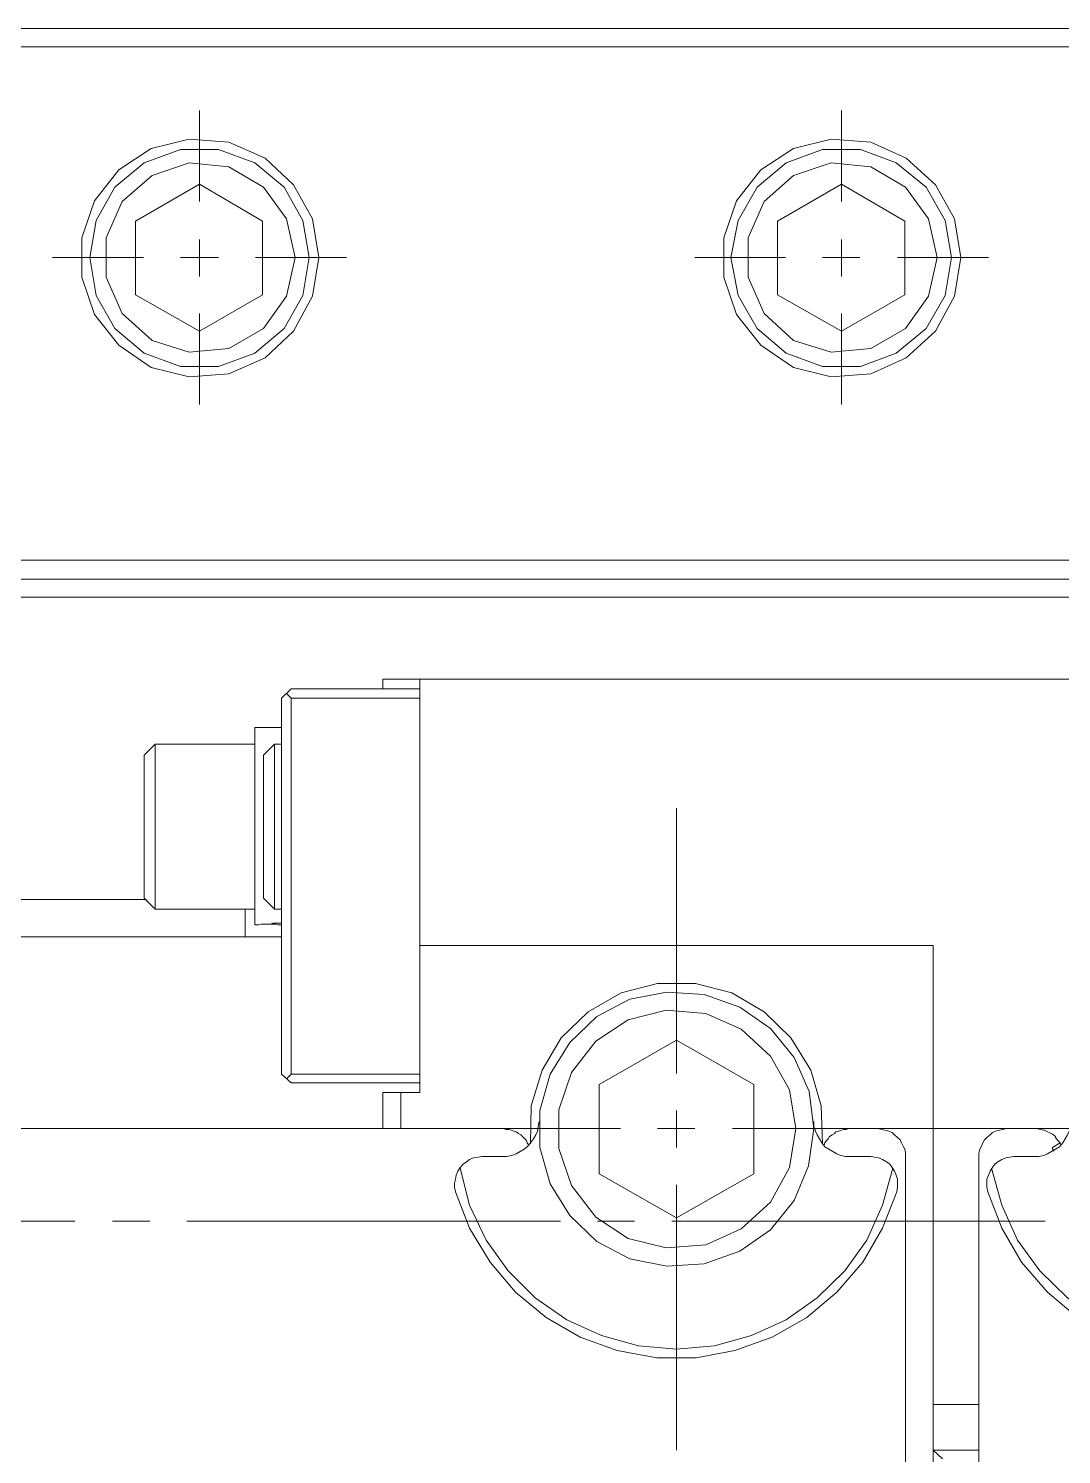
# Model space of a CAD drawing. Header units: millimetres. Extents: x 288 to 8834, y 20 to 9668.
# Drawn here: x 3388.2 to 3500.8, y 9101.3 to 9256.8 of the extents above; entities that cross this region are included whole.
import ezdxf

# ---------------------------------------------------------------- set-up
doc = ezdxf.new("R2010")
doc.units = ezdxf.units.MM
doc.layers.add('Layer1', color=7, linetype='Continuous')

# ---------------------------------------------------------------- blocks, each defined once
blk = doc.blocks.new('BLKF080')
at = {"layer": 'Layer1', "color": 7, "linetype": 'Continuous', "lineweight": 13}
blk.add_line((3579.81, 9254.81), (3251.8, 9254.81), dxfattribs=at)
blk = doc.blocks.new('BLKF261')
at = {"layer": 'Layer1', "color": 7, "linetype": 'Continuous', "lineweight": 13}
for p, q in [((3453.56, 9148.72), (3450.03, 9146.39)), ((3457.7, 9149.75), (3453.56, 9148.72)), ((3462, 9149.41), (3457.7, 9149.75)), ((3465.88, 9147.69), (3462, 9149.41)), ((3469.07, 9144.76), (3465.88, 9147.69)), ((3450.03, 9146.39), (3447.36, 9142.95)), ((3471.13, 9141.06), (3469.07, 9144.76)), ((3447.36, 9142.95), (3445.99, 9138.9)), ((3471.82, 9136.84), (3471.13, 9141.06)), ((3445.99, 9138.9), (3445.99, 9134.68)), ((3445.99, 9134.68), (3447.36, 9130.64)), ((3469.07, 9128.83), (3471.13, 9132.62)), ((3447.36, 9130.64), (3450.03, 9127.19)), ((3465.88, 9125.9), (3469.07, 9128.83)), ((3450.03, 9127.19), (3453.56, 9124.87)), ((3462, 9124.18), (3465.88, 9125.9)), ((3453.56, 9124.87), (3457.7, 9123.83)), ((3457.7, 9123.83), (3462, 9124.18))]:
    blk.add_line(p, q, dxfattribs=at)
blk = doc.blocks.new('BLKF262')
at = {"layer": 'Layer1', "color": 7, "linetype": 'Continuous', "lineweight": 13}
for p, q in [((3457.78, 9151.73), (3453.74, 9150.96)), ((3461.83, 9151.48), (3457.78, 9151.73)), ((3453.74, 9150.96), (3450.12, 9149.06)), ((3465.71, 9150.1), (3461.83, 9151.48)), ((3469.07, 9147.77), (3465.71, 9150.1)), ((3450.12, 9149.06), (3447.19, 9146.22)), ((3471.65, 9144.59), (3469.07, 9147.77)), ((3447.19, 9146.22), (3445.04, 9142.78)), ((3473.28, 9140.88), (3471.65, 9144.59)), ((3445.04, 9142.78), (3443.92, 9138.82)), ((3473.8, 9136.84), (3473.28, 9140.88)), ((3443.92, 9138.82), (3443.92, 9134.77)), ((3443.92, 9134.77), (3445.04, 9130.81)), ((3471.65, 9129), (3473.2, 9132.79)), ((3445.04, 9130.81), (3447.19, 9127.36)), ((3469.07, 9125.81), (3471.65, 9129)), ((3447.19, 9127.36), (3450.12, 9124.52)), ((3465.71, 9123.49), (3469.07, 9125.81)), ((3450.12, 9124.52), (3453.74, 9122.63)), ((3453.74, 9122.63), (3457.78, 9121.85)), ((3457.78, 9121.85), (3461.83, 9122.11)), ((3461.83, 9122.11), (3465.71, 9123.49))]:
    blk.add_line(p, q, dxfattribs=at)
blk = doc.blocks.new('BLKF389')
at = {"layer": 'Layer1', "color": 7, "linetype": 'Continuous', "lineweight": 13}
for p, q in [((3405.69, 9242.15), (3401.64, 9240.78)), ((3409.99, 9241.72), (3405.69, 9242.15)), ((3413.78, 9239.48), (3409.99, 9241.72)), ((3401.64, 9240.78), (3398.37, 9237.93)), ((3416.28, 9236.04), (3413.78, 9239.48)), ((3398.37, 9237.93), (3396.64, 9233.97)), ((3417.22, 9231.82), (3416.28, 9236.04)), ((3396.64, 9233.97), (3396.64, 9229.67)), ((3396.64, 9229.67), (3398.37, 9225.71)), ((3413.78, 9224.07), (3416.28, 9227.6)), ((3398.37, 9225.71), (3401.64, 9222.78)), ((3409.99, 9221.92), (3413.78, 9224.07)), ((3401.64, 9222.78), (3405.69, 9221.49)), ((3405.69, 9221.49), (3409.99, 9221.92))]:
    blk.add_line(p, q, dxfattribs=at)
blk = doc.blocks.new('BLKF390')
at = {"layer": 'Layer1', "color": 7, "linetype": 'Continuous', "lineweight": 13}
for p, q in [((3404.74, 9243.62), (3400.78, 9242.15)), ((3408.87, 9243.62), (3404.74, 9243.62)), ((3412.83, 9242.15), (3408.87, 9243.62)), ((3400.78, 9242.15), (3397.59, 9239.48)), ((3416.02, 9239.48), (3412.83, 9242.15)), ((3397.59, 9239.48), (3395.52, 9235.87)), ((3418.09, 9235.87), (3416.02, 9239.48)), ((3395.52, 9235.87), (3394.84, 9231.82)), ((3418.77, 9231.82), (3418.09, 9235.87)), ((3394.84, 9231.82), (3395.52, 9227.69)), ((3395.52, 9227.69), (3397.59, 9224.07)), ((3416.02, 9224.07), (3418.09, 9227.69)), ((3397.59, 9224.07), (3400.78, 9221.4)), ((3412.83, 9221.4), (3416.02, 9224.07)), ((3400.78, 9221.4), (3404.74, 9219.94)), ((3404.74, 9219.94), (3408.87, 9219.94)), ((3408.87, 9219.94), (3412.83, 9221.4))]:
    blk.add_line(p, q, dxfattribs=at)
blk = doc.blocks.new('BLKF393')
at = {"layer": 'Layer1', "color": 7, "linetype": 'Continuous', "lineweight": 13}
for p, q in [((3475.7, 9242.15), (3471.56, 9240.78)), ((3480, 9241.72), (3475.7, 9242.15)), ((3483.79, 9239.48), (3480, 9241.72)), ((3471.56, 9240.78), (3468.38, 9237.93)), ((3486.29, 9236.04), (3483.79, 9239.48)), ((3468.38, 9237.93), (3466.65, 9233.97)), ((3487.24, 9231.82), (3486.29, 9236.04)), ((3466.65, 9233.97), (3466.65, 9229.67)), ((3466.65, 9229.67), (3468.38, 9225.71)), ((3483.79, 9224.07), (3486.29, 9227.6)), ((3468.38, 9225.71), (3471.56, 9222.78)), ((3480, 9221.92), (3483.79, 9224.07)), ((3471.56, 9222.78), (3475.7, 9221.49)), ((3475.7, 9221.49), (3480, 9221.92))]:
    blk.add_line(p, q, dxfattribs=at)
blk = doc.blocks.new('BLKF394')
at = {"layer": 'Layer1', "color": 7, "linetype": 'Continuous', "lineweight": 13}
for p, q in [((3474.75, 9243.62), (3470.79, 9242.15)), ((3478.88, 9243.62), (3474.75, 9243.62)), ((3482.76, 9242.15), (3478.88, 9243.62)), ((3470.79, 9242.15), (3467.6, 9239.48)), ((3486.03, 9239.48), (3482.76, 9242.15)), ((3467.6, 9239.48), (3465.53, 9235.87)), ((3488.1, 9235.87), (3486.03, 9239.48)), ((3465.53, 9235.87), (3464.76, 9231.82)), ((3488.79, 9231.82), (3488.1, 9235.87)), ((3464.76, 9231.82), (3465.53, 9227.69)), ((3465.53, 9227.69), (3467.6, 9224.07)), ((3486.03, 9224.07), (3488.1, 9227.69)), ((3467.6, 9224.07), (3470.79, 9221.4)), ((3482.76, 9221.4), (3486.03, 9224.07)), ((3470.79, 9221.4), (3474.75, 9219.94)), ((3474.75, 9219.94), (3478.88, 9219.94)), ((3478.88, 9219.94), (3482.76, 9221.4))]:
    blk.add_line(p, q, dxfattribs=at)
blk = doc.blocks.new('BLKF566')
at = {"layer": 'Layer1', "color": 7, "linetype": 'Continuous', "lineweight": 13}
for p, q in [((3492.75, 9129.95), (3494.3, 9125.99)), ((3494.3, 9125.99), (3496.45, 9122.28)), ((3537.1, 9122.28), (3539.33, 9125.99)), ((3496.45, 9122.28), (3499.29, 9119.01)), ((3534.34, 9119.01), (3537.1, 9122.28)), ((3499.29, 9119.01), (3502.56, 9116.26)), ((3530.98, 9116.26), (3534.34, 9119.01)), ((3502.56, 9116.26), (3506.35, 9114.1)), ((3527.28, 9114.1), (3530.98, 9116.26)), ((3506.35, 9114.1), (3510.4, 9112.64)), ((3510.4, 9112.64), (3514.62, 9111.86)), ((3518.93, 9111.86), (3523.23, 9112.64)), ((3523.23, 9112.64), (3527.28, 9114.1)), ((3514.62, 9111.86), (3518.93, 9111.86))]:
    blk.add_line(p, q, dxfattribs=at)
blk = doc.blocks.new('BLKF567')
at = {"layer": 'Layer1', "color": 7, "linetype": 'Continuous', "lineweight": 13}
for p, q in [((3493.18, 9132.53), (3494.3, 9128.48)), ((3494.3, 9128.48), (3496.02, 9124.69)), ((3537.53, 9124.69), (3539.33, 9128.48)), ((3496.02, 9124.69), (3498.43, 9121.34)), ((3535.12, 9121.34), (3537.53, 9124.69)), ((3498.43, 9121.34), (3501.44, 9118.41)), ((3532.19, 9118.41), (3535.12, 9121.34)), ((3501.44, 9118.41), (3504.8, 9116)), ((3528.74, 9116), (3532.19, 9118.41)), ((3504.8, 9116), (3508.59, 9114.27)), ((3524.95, 9114.27), (3528.74, 9116)), ((3508.59, 9114.27), (3512.64, 9113.15)), ((3520.99, 9113.15), (3524.95, 9114.27)), ((3512.64, 9113.15), (3516.77, 9112.81)), ((3516.77, 9112.81), (3520.99, 9113.15))]:
    blk.add_line(p, q, dxfattribs=at)
blk = doc.blocks.new('BLKF569')
at = {"layer": 'Layer1', "color": 7, "linetype": 'Continuous', "lineweight": 13}
for p, q in [((3501.19, 9135.72), (3501.44, 9136.15)), ((3501.44, 9136.15), (3501.62, 9136.58)), ((3501.62, 9136.58), (3501.79, 9137.09)), ((3499.72, 9134.34), (3500.15, 9134.6)), ((3500.15, 9134.6), (3500.58, 9134.86)), ((3500.58, 9134.86), (3500.93, 9135.29)), ((3500.93, 9135.29), (3501.19, 9135.72)), ((3497.83, 9133.82), (3498.34, 9133.82)), ((3498.34, 9133.82), (3498.86, 9133.91)), ((3498.86, 9133.91), (3499.29, 9134.08)), ((3499.29, 9134.08), (3499.72, 9134.34))]:
    blk.add_line(p, q, dxfattribs=at)
blk = doc.blocks.new('BLKF570')
at = {"layer": 'Layer1', "color": 7, "linetype": 'Continuous', "lineweight": 13}
for p, q in [((3493.52, 9132.96), (3493.26, 9132.62)), ((3493.87, 9133.22), (3493.52, 9132.96)), ((3494.3, 9133.48), (3493.87, 9133.22)), ((3494.73, 9133.65), (3494.3, 9133.48)), ((3495.16, 9133.74), (3494.73, 9133.65)), ((3495.59, 9133.82), (3495.16, 9133.74)), ((3492.83, 9131.76), (3492.66, 9131.32)), ((3492.66, 9131.32), (3492.66, 9130.89)), ((3493.01, 9132.19), (3492.83, 9131.76)), ((3493.26, 9132.62), (3493.01, 9132.19)), ((3492.66, 9130.89), (3492.66, 9130.46))]:
    blk.add_line(p, q, dxfattribs=at)
blk = doc.blocks.new('BLKF601')
at = {"layer": 'Layer1', "color": 7, "linetype": 'Continuous', "lineweight": 13}
for p, q in [((3434.71, 9129.95), (3436.26, 9125.99)), ((3436.26, 9125.99), (3438.49, 9122.28)), ((3479.14, 9122.28), (3481.29, 9125.99)), ((3438.49, 9122.28), (3441.25, 9119.01)), ((3476.3, 9119.01), (3479.14, 9122.28)), ((3441.25, 9119.01), (3444.61, 9116.26)), ((3473.03, 9116.26), (3476.3, 9119.01)), ((3444.61, 9116.26), (3448.31, 9114.1)), ((3469.24, 9114.1), (3473.03, 9116.26)), ((3448.31, 9114.1), (3452.36, 9112.64)), ((3452.36, 9112.64), (3456.67, 9111.86)), ((3460.97, 9111.86), (3465.19, 9112.64)), ((3465.19, 9112.64), (3469.24, 9114.1)), ((3456.67, 9111.86), (3460.97, 9111.86))]:
    blk.add_line(p, q, dxfattribs=at)
blk = doc.blocks.new('BLKF602')
at = {"layer": 'Layer1', "color": 7, "linetype": 'Continuous', "lineweight": 13}
for p, q in [((3435.22, 9132.53), (3436.26, 9128.48)), ((3436.26, 9128.48), (3438.06, 9124.69)), ((3479.57, 9124.69), (3481.29, 9128.48)), ((3438.06, 9124.69), (3440.48, 9121.34)), ((3477.16, 9121.34), (3479.57, 9124.69)), ((3440.48, 9121.34), (3443.4, 9118.41)), ((3474.15, 9118.41), (3477.16, 9121.34)), ((3443.4, 9118.41), (3446.85, 9116)), ((3470.79, 9116), (3474.15, 9118.41)), ((3446.85, 9116), (3450.64, 9114.27)), ((3467, 9114.27), (3470.79, 9116)), ((3450.64, 9114.27), (3454.68, 9113.15)), ((3462.95, 9113.15), (3467, 9114.27)), ((3454.68, 9113.15), (3458.82, 9112.81)), ((3458.82, 9112.81), (3462.95, 9113.15))]:
    blk.add_line(p, q, dxfattribs=at)
blk = doc.blocks.new('BLKF603')
at = {"layer": 'Layer1', "color": 7, "linetype": 'Continuous', "lineweight": 13}
for p, q in [((3473.8, 9137.61), (3473.8, 9137.09)), ((3473.8, 9137.09), (3473.97, 9136.58)), ((3473.97, 9136.58), (3474.15, 9136.15)), ((3474.15, 9136.15), (3474.4, 9135.72)), ((3474.4, 9135.72), (3474.66, 9135.29)), ((3474.66, 9135.29), (3475.01, 9134.86)), ((3475.01, 9134.86), (3475.44, 9134.6)), ((3475.44, 9134.6), (3475.87, 9134.34)), ((3475.87, 9134.34), (3476.3, 9134.08)), ((3476.3, 9134.08), (3476.73, 9133.91)), ((3476.73, 9133.91), (3477.25, 9133.82)), ((3477.25, 9133.82), (3477.76, 9133.82))]:
    blk.add_line(p, q, dxfattribs=at)
blk = doc.blocks.new('BLKF604')
at = {"layer": 'Layer1', "color": 7, "linetype": 'Continuous', "lineweight": 13}
for p, q in [((3443.23, 9135.72), (3443.49, 9136.15)), ((3443.49, 9136.15), (3443.66, 9136.58)), ((3443.66, 9136.58), (3443.75, 9137.09)), ((3441.77, 9134.34), (3442.2, 9134.6)), ((3442.2, 9134.6), (3442.54, 9134.86)), ((3442.54, 9134.86), (3442.89, 9135.29)), ((3442.89, 9135.29), (3443.23, 9135.72)), ((3437.63, 9133.82), (3440.3, 9133.82)), ((3440.3, 9133.82), (3440.82, 9133.91)), ((3440.82, 9133.91), (3441.34, 9134.08)), ((3441.34, 9134.08), (3441.77, 9134.34))]:
    blk.add_line(p, q, dxfattribs=at)
blk = doc.blocks.new('BLKF605')
at = {"layer": 'Layer1', "color": 7, "linetype": 'Continuous', "lineweight": 13}
for p, q in [((3435.57, 9132.96), (3435.22, 9132.62)), ((3435.91, 9133.22), (3435.57, 9132.96)), ((3436.26, 9133.48), (3435.91, 9133.22)), ((3436.69, 9133.65), (3436.26, 9133.48)), ((3437.2, 9133.74), (3436.69, 9133.65)), ((3437.63, 9133.82), (3437.2, 9133.74)), ((3434.71, 9131.32), (3434.62, 9130.89)), ((3434.79, 9131.76), (3434.71, 9131.32)), ((3434.96, 9132.19), (3434.79, 9131.76)), ((3435.22, 9132.62), (3434.96, 9132.19)), ((3434.62, 9130.89), (3434.62, 9130.46))]:
    blk.add_line(p, q, dxfattribs=at)
blk = doc.blocks.new('BLKF606')
at = {"layer": 'Layer1', "color": 7, "linetype": 'Continuous', "lineweight": 13}
for p, q in [((3480, 9133.82), (3480.43, 9133.74)), ((3480.43, 9133.74), (3480.86, 9133.65)), ((3480.86, 9133.65), (3481.29, 9133.48)), ((3481.29, 9133.48), (3481.72, 9133.22)), ((3481.72, 9133.22), (3482.07, 9132.96)), ((3482.07, 9132.96), (3482.33, 9132.62)), ((3482.33, 9132.62), (3482.59, 9132.19)), ((3482.59, 9132.19), (3482.76, 9131.76)), ((3482.76, 9131.76), (3482.93, 9131.32)), ((3482.93, 9131.32), (3482.93, 9130.89)), ((3482.93, 9130.89), (3482.93, 9130.46))]:
    blk.add_line(p, q, dxfattribs=at)
blk = doc.blocks.new('BLKF607')
at = {"layer": 'Layer1', "color": 7, "linetype": 'Continuous', "lineweight": 13}
for p, q in [((3452.79, 9151.65), (3449.17, 9149.58)), ((3456.75, 9152.68), (3452.79, 9151.65)), ((3460.88, 9152.68), (3456.75, 9152.68)), ((3464.85, 9151.65), (3460.88, 9152.68)), ((3468.38, 9149.58), (3464.85, 9151.65)), ((3449.17, 9149.58), (3446.25, 9146.74)), ((3471.3, 9146.74), (3468.38, 9149.58)), ((3446.25, 9146.74), (3444.18, 9143.21)), ((3473.46, 9143.21), (3471.3, 9146.74)), ((3444.18, 9143.21), (3442.97, 9139.33)), ((3474.58, 9139.33), (3473.46, 9143.21)), ((3474.75, 9135.2), (3474.58, 9139.33))]:
    blk.add_line(p, q, dxfattribs=at)
blk = doc.blocks.new('BLKF610')
at = {"layer": 'Layer1', "color": 7, "linetype": 'Continuous', "lineweight": 13}
for p, q in [((3499.81, 9134.68), (3499.81, 9134.77)), ((3499.81, 9134.6), (3499.81, 9134.68)), ((3499.89, 9134.6), (3499.81, 9134.6)), ((3499.89, 9134.43), (3499.89, 9134.6)), ((3499.98, 9134.43), (3499.89, 9134.43))]:
    blk.add_line(p, q, dxfattribs=at)
blk = doc.blocks.new('BLKF615')
at = {"layer": 'Layer1', "color": 7, "linetype": 'Continuous', "lineweight": 13}
for p, q in [((3498, 9136.84), (3498.09, 9136.84)), ((3498.09, 9136.84), (3498.52, 9136.75)), ((3498.52, 9136.75), (3498.86, 9136.66)), ((3498.86, 9136.66), (3498.95, 9136.66)), ((3498.95, 9136.66), (3499.29, 9136.49)), ((3499.29, 9136.49), (3499.46, 9136.41)), ((3499.46, 9136.41), (3499.81, 9136.23)), ((3499.81, 9136.23), (3500.15, 9135.98)), ((3500.15, 9135.98), (3500.15, 9135.89)), ((3500.15, 9135.89), (3500.41, 9135.54))]:
    blk.add_line(p, q, dxfattribs=at)
blk = doc.blocks.new('BLKF617')
at = {"layer": 'Layer1', "color": 7, "linetype": 'Continuous', "lineweight": 13}
for p, q in [((3493.01, 9136.15), (3492.66, 9135.89)), ((3493.26, 9136.41), (3493.01, 9136.15)), ((3493.61, 9136.58), (3493.26, 9136.41)), ((3494.04, 9136.66), (3493.61, 9136.58)), ((3494.38, 9136.75), (3494.04, 9136.66)), ((3494.81, 9136.84), (3494.38, 9136.75)), ((3491.89, 9134.6), (3491.8, 9134.17)), ((3492.06, 9134.94), (3491.89, 9134.6)), ((3492.23, 9135.29), (3492.06, 9134.94)), ((3492.4, 9135.63), (3492.23, 9135.29)), ((3492.66, 9135.89), (3492.4, 9135.63))]:
    blk.add_line(p, q, dxfattribs=at)
blk = doc.blocks.new('BLKF640')
at = {"layer": 'Layer1', "color": 7, "linetype": 'Continuous', "lineweight": 13}
for p, q in [((3481.55, 9136.66), (3481.21, 9136.75)), ((3481.98, 9136.58), (3481.55, 9136.66)), ((3482.33, 9136.41), (3481.98, 9136.58)), ((3482.59, 9136.15), (3482.33, 9136.41)), ((3482.93, 9135.89), (3482.59, 9136.15)), ((3483.19, 9135.63), (3482.93, 9135.89)), ((3483.36, 9135.29), (3483.19, 9135.63)), ((3483.53, 9134.94), (3483.36, 9135.29)), ((3483.7, 9134.6), (3483.53, 9134.94)), ((3483.79, 9134.17), (3483.7, 9134.6)), ((3483.79, 9133.82), (3483.79, 9134.17))]:
    blk.add_line(p, q, dxfattribs=at)
blk = doc.blocks.new('BLKF641')
at = {"layer": 'Layer1', "color": 7, "linetype": 'Continuous', "lineweight": 13}
for p, q in [((3440.56, 9136.75), (3440.22, 9136.75)), ((3440.82, 9136.66), (3440.56, 9136.75)), ((3441.08, 9136.58), (3440.82, 9136.66)), ((3441.34, 9136.49), (3441.08, 9136.58)), ((3441.6, 9136.32), (3441.34, 9136.49)), ((3441.85, 9136.15), (3441.6, 9136.32)), ((3442.03, 9135.98), (3441.85, 9136.15)), ((3442.28, 9135.72), (3442.03, 9135.98)), ((3442.46, 9135.54), (3442.28, 9135.72)), ((3442.54, 9135.29), (3442.46, 9135.54)), ((3442.71, 9135.03), (3442.54, 9135.29))]:
    blk.add_line(p, q, dxfattribs=at)
blk = doc.blocks.new('BLKF644')
at = {"layer": 'Layer1', "color": 7, "linetype": 'Continuous', "lineweight": 13}
for p, q in [((3475.52, 9135.98), (3475.35, 9135.72)), ((3475.78, 9136.15), (3475.52, 9135.98)), ((3476.04, 9136.32), (3475.78, 9136.15)), ((3476.21, 9136.49), (3476.04, 9136.32)), ((3476.47, 9136.58), (3476.21, 9136.49)), ((3476.82, 9136.66), (3476.47, 9136.58)), ((3477.07, 9136.75), (3476.82, 9136.66)), ((3477.33, 9136.75), (3477.07, 9136.75)), ((3477.59, 9136.84), (3477.33, 9136.75)), ((3475.18, 9135.54), (3475.01, 9135.29)), ((3475.35, 9135.72), (3475.18, 9135.54))]:
    blk.add_line(p, q, dxfattribs=at)
blk = doc.blocks.new('BLKF654')
at = {"layer": 'Layer1', "color": 7, "linetype": 'Continuous', "lineweight": 13}
for p, q in [((3412.83, 9159.05), (3413.26, 9159.05)), ((3413.26, 9159.05), (3413.52, 9159.14)), ((3413.52, 9159.14), (3414.56, 9159.14)), ((3414.56, 9159.14), (3414.81, 9159.23)), ((3414.81, 9159.23), (3415.07, 9159.23)), ((3415.07, 9159.23), (3415.33, 9159.23)), ((3415.33, 9159.23), (3415.59, 9159.23))]:
    blk.add_line(p, q, dxfattribs=at)
blk = doc.blocks.new('BLKF692')
at = {"layer": 'Layer1', "color": 7, "linetype": 'Continuous', "lineweight": 13}
for p, q in [((3471.56, 9243.7), (3468.03, 9241.38)), ((3475.7, 9244.74), (3471.56, 9243.7)), ((3480, 9244.39), (3475.7, 9244.74)), ((3483.88, 9242.67), (3480, 9244.39)), ((3487.06, 9239.74), (3483.88, 9242.67)), ((3468.03, 9241.38), (3465.36, 9238.02)), ((3489.13, 9236.04), (3487.06, 9239.74)), ((3465.36, 9238.02), (3463.98, 9233.97)), ((3489.82, 9231.82), (3489.13, 9236.04)), ((3463.98, 9233.97), (3463.98, 9229.67)), ((3463.98, 9229.67), (3465.36, 9225.62)), ((3487.06, 9223.81), (3489.13, 9227.6)), ((3465.36, 9225.62), (3468.03, 9222.26)), ((3483.88, 9220.88), (3487.06, 9223.81)), ((3468.03, 9222.26), (3471.56, 9219.85)), ((3480, 9219.16), (3483.88, 9220.88)), ((3471.56, 9219.85), (3475.7, 9218.82)), ((3475.7, 9218.82), (3480, 9219.16))]:
    blk.add_line(p, q, dxfattribs=at)
blk = doc.blocks.new('BLKF693')
at = {"layer": 'Layer1', "color": 7, "linetype": 'Continuous', "lineweight": 13}
for p, q in [((3401.55, 9243.7), (3398.02, 9241.38)), ((3405.69, 9244.74), (3401.55, 9243.7)), ((3409.99, 9244.39), (3405.69, 9244.74)), ((3413.95, 9242.67), (3409.99, 9244.39)), ((3417.05, 9239.74), (3413.95, 9242.67)), ((3398.02, 9241.38), (3395.35, 9238.02)), ((3419.12, 9236.04), (3417.05, 9239.74)), ((3395.35, 9238.02), (3393.97, 9233.97)), ((3419.81, 9231.82), (3419.12, 9236.04)), ((3393.97, 9233.97), (3393.97, 9229.67)), ((3393.97, 9229.67), (3395.35, 9225.62)), ((3417.05, 9223.81), (3419.12, 9227.6)), ((3395.35, 9225.62), (3398.02, 9222.26)), ((3413.95, 9220.88), (3417.05, 9223.81)), ((3398.02, 9222.26), (3401.55, 9219.85)), ((3409.99, 9219.16), (3413.95, 9220.88)), ((3401.55, 9219.85), (3405.69, 9218.82)), ((3405.69, 9218.82), (3409.99, 9219.16))]:
    blk.add_line(p, q, dxfattribs=at)
blk = doc.blocks.new('BLKF026')
at = {"layer": 'Layer1', "color": 7, "linetype": 'Continuous', "lineweight": 13}
for p, q in [((3188.76, 9256.79), (3581.79, 9256.79)), ((3406.8, 9247.84), (3406.8, 9237.93)), ((3476.82, 9247.84), (3476.82, 9237.93)), ((3399.83, 9235.78), (3406.8, 9239.83)), ((3406.8, 9239.83), (3413.69, 9235.78)), ((3469.84, 9235.78), (3476.82, 9239.83)), ((3476.82, 9239.83), (3483.7, 9235.78)), ((3399.83, 9227.77), (3399.83, 9235.78)), ((3413.69, 9235.78), (3413.69, 9227.77)), ((3469.84, 9227.77), (3469.84, 9235.78)), ((3483.7, 9235.78), (3483.7, 9227.77)), ((3406.8, 9233.8), (3406.8, 9229.75)), ((3476.82, 9233.8), (3476.82, 9229.75)), ((3390.79, 9231.82), (3400.69, 9231.82)), ((3404.74, 9231.82), (3408.87, 9231.82)), ((3412.92, 9231.82), (3422.82, 9231.82)), ((3416.28, 9227.6), (3417.22, 9231.82)), ((3418.09, 9227.69), (3418.77, 9231.82)), ((3419.12, 9227.6), (3419.81, 9231.82)), ((3460.8, 9231.82), (3470.7, 9231.82)), ((3474.75, 9231.82), (3478.8, 9231.82)), ((3482.93, 9231.82), (3492.83, 9231.82)), ((3486.29, 9227.6), (3487.24, 9231.82)), ((3488.1, 9227.69), (3488.79, 9231.82)), ((3489.13, 9227.6), (3489.82, 9231.82)), ((3406.8, 9223.81), (3399.83, 9227.77)), ((3413.69, 9227.77), (3406.8, 9223.81)), ((3476.82, 9223.81), (3469.84, 9227.77)), ((3483.7, 9227.77), (3476.82, 9223.81)), ((3406.8, 9225.71), (3406.8, 9215.8)), ((3476.82, 9225.71), (3476.82, 9215.8)), ((3251.8, 9198.84), (3579.81, 9198.84)), ((3188.76, 9196.77), (3581.79, 9196.77)), ((3566.8, 9194.79), (3261.79, 9194.79)), ((3426.78, 9185.84), (3426.78, 9184.8)), ((3426.78, 9185.84), (3546.83, 9185.84)), ((3430.83, 9156.81), (3430.83, 9185.84)), ((3415.76, 9183.77), (3416.79, 9184.8)), ((3416.79, 9183.77), (3416.28, 9184.29)), ((3430.83, 9184.8), (3416.79, 9184.8)), ((3415.76, 9183.77), (3415.76, 9142.78)), ((3416.79, 9183.77), (3430.83, 9183.77)), ((3416.79, 9142.78), (3416.79, 9183.77)), ((3430.83, 9141.83), (3430.83, 9183.77)), ((3412.83, 9180.58), (3412.83, 9159.05)), ((3415.76, 9180.58), (3412.83, 9180.58)), ((3401.98, 9178.77), (3400.78, 9177.57)), ((3401.98, 9178.77), (3401.98, 9160.78)), ((3412.83, 9178.77), (3401.98, 9178.77)), ((3414.99, 9178.77), (3413.78, 9177.57)), ((3414.99, 9178.77), (3414.99, 9160.78)), ((3415.76, 9178.77), (3414.99, 9178.77)), ((3400.78, 9177.57), (3400.78, 9161.98)), ((3413.78, 9177.57), (3413.78, 9161.98)), ((3458.82, 9142.86), (3458.82, 9171.8)), ((3261.79, 9161.81), (3401.04, 9161.81)), ((3400.78, 9161.98), (3401.98, 9160.78)), ((3413.78, 9161.98), (3414.99, 9160.78)), ((3401.98, 9160.78), (3412.83, 9160.78)), ((3411.8, 9157.76), (3411.8, 9160.78)), ((3414.99, 9160.78), (3415.76, 9160.78)), ((3415.59, 9159.23), (3415.76, 9159.31)), ((3415.76, 9157.76), (2937.83, 9157.76)), ((3414.3, 9159.14), (3415.16, 9159.14)), ((3415.16, 9159.14), (3415.33, 9159.05)), ((3415.33, 9159.05), (3415.76, 9159.05)), ((3430.83, 9156.81), (3486.8, 9156.81)), ((3486.8, 9156.81), (3486.8, 9106.78)), ((3450.38, 9141.66), (3458.82, 9146.48)), ((3458.82, 9146.48), (3467.26, 9141.66)), ((3416.79, 9141.83), (3415.76, 9142.78)), ((3416.28, 9142.26), (3416.79, 9142.78)), ((3430.83, 9142.78), (3416.79, 9142.78)), ((3416.79, 9141.83), (3430.83, 9141.83)), ((3426.78, 9140.8), (3426.78, 9136.84)), ((3426.78, 9140.8), (3430.83, 9140.8)), ((3428.76, 9140.8), (3428.76, 9136.84)), ((3430.83, 9141.83), (3430.83, 9140.8)), ((3450.38, 9131.93), (3450.38, 9141.66)), ((3467.26, 9141.66), (3467.26, 9131.93)), ((3442.97, 9139.33), (3442.89, 9135.2)), ((3443.75, 9137.09), (3443.83, 9137.61)), ((3458.82, 9134.77), (3458.82, 9138.82)), ((3334.81, 9136.84), (3439.96, 9136.84)), ((3423.77, 9136.84), (3452.7, 9136.84)), ((3440.22, 9136.75), (3439.96, 9136.84)), ((3456.75, 9136.84), (3460.8, 9136.84)), ((3464.93, 9136.84), (3493.78, 9136.84)), ((3471.13, 9132.62), (3471.82, 9136.84)), ((3473.2, 9132.79), (3473.8, 9136.84)), ((3477.59, 9136.84), (3480.78, 9136.84)), ((3481.21, 9136.75), (3480.78, 9136.84)), ((3481.81, 9136.84), (3510.66, 9136.84)), ((3494.81, 9136.84), (3498, 9136.84)), ((3475.01, 9135.29), (3474.92, 9135.03)), ((3499.81, 9134.77), (3500.67, 9135.29)), ((3500.41, 9135.54), (3500.67, 9135.29)), ((3500.67, 9135.2), (3500.67, 9135.29)), ((3500.76, 9135.11), (3500.67, 9135.2)), ((3477.76, 9133.82), (3480, 9133.82)), ((3483.79, 9133.82), (3483.79, 8979.76)), ((3491.8, 9134.17), (3491.8, 9133.82)), ((3491.8, 8979.76), (3491.8, 9133.82)), ((3495.59, 9133.82), (3497.83, 9133.82)), ((3458.82, 9127.11), (3450.38, 9131.93)), ((3467.26, 9131.93), (3458.82, 9127.11)), ((3481.29, 9128.48), (3482.41, 9132.53)), ((3434.62, 9130.46), (3434.71, 9129.95)), ((3458.82, 9101.79), (3458.82, 9130.72)), ((3481.29, 9125.99), (3482.84, 9129.95)), ((3482.93, 9130.46), (3482.84, 9129.95)), ((3492.66, 9130.46), (3492.75, 9129.95)), ((3352.55, 9126.76), (3393.2, 9126.76)), ((3397.33, 9126.76), (3401.38, 9126.76)), ((3405.43, 9126.76), (3446.16, 9126.76)), ((3450.21, 9126.76), (3454.25, 9126.76)), ((3458.3, 9126.76), (3499.03, 9126.76)), ((3486.8, 9106.78), (3491.8, 9106.78)), ((3486.8, 9106.78), (3486.8, 9006.8)), ((3486.8, 9101.79), (3491.8, 9101.79)), ((3486.8, 9101.79), (3487.84, 9100.84))]:
    blk.add_line(p, q, dxfattribs=at)
for name in ['BLKF080', 'BLKF693', 'BLKF390', 'BLKF692', 'BLKF394', 'BLKF389', 'BLKF393', 'BLKF654', 'BLKF607', 'BLKF262', 'BLKF261', 'BLKF603', 'BLKF604', 'BLKF641', 'BLKF644', 'BLKF640', 'BLKF617', 'BLKF569', 'BLKF615', 'BLKF610', 'BLKF605', 'BLKF606', 'BLKF570', 'BLKF602', 'BLKF567', 'BLKF601', 'BLKF566']:
    blk.add_blockref(name, (0, 0), dxfattribs=at)

msp = doc.modelspace()

# ---------------------------------------------------------------- block references
at = {"layer": 'Layer1', "color": 7, "linetype": 'Continuous', "lineweight": 13}
msp.add_blockref('BLKF026', (0, 0), dxfattribs=at)

doc.saveas('drawing.dxf')
